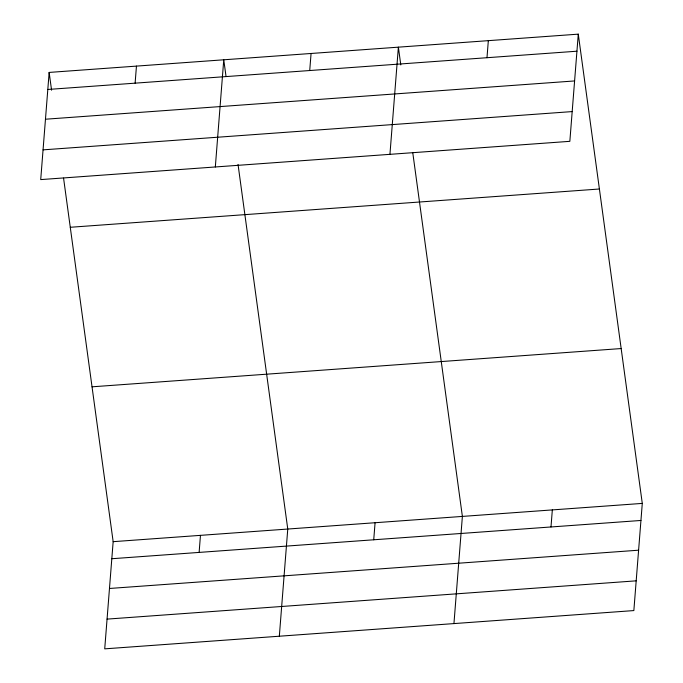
<?xml version="1.0" encoding="UTF-8"?>
<svg xmlns="http://www.w3.org/2000/svg" width="683" height="683" viewBox="0 0 683 683"><rect width="100%" height="100%" fill="white"/><g stroke="black" fill="none" stroke-linecap="round" stroke-linejoin="round"><path stroke-width="1.02" d="M49.15 72.424L40.715 179.595L569.844 141.33L578.279 34.15L49.15 72.424L51.575 90.207M135.114 83.164L136.455 66.106M63.562 178.101L113.156 541.67L104.721 648.85L633.85 610.576L642.285 503.405L578.279 34.15M215.324 166.968L223.759 59.788L226.047 76.53M199.12 552.419L200.461 535.361M309.723 70.537L311.072 53.479M279.33 636.223L287.765 529.043L238.034 164.424M389.942 154.341L398.377 47.161L400.801 64.945M373.729 539.783L375.078 522.734M486.988 57.713L488.328 40.656M453.947 623.596L462.382 516.416L412.788 152.838M550.993 526.969L552.334 509.911M47.81 89.473L576.939 51.208M45.471 119.218L574.599 80.944M43.055 149.859L572.183 111.585M70.272 227.277L599.401 189.003M92.034 386.817L621.163 348.552M113.156 541.67L642.285 503.405M111.816 558.728L640.944 520.463M109.468 588.473L638.605 550.199M107.06 619.114L636.189 580.84"/></g></svg>
